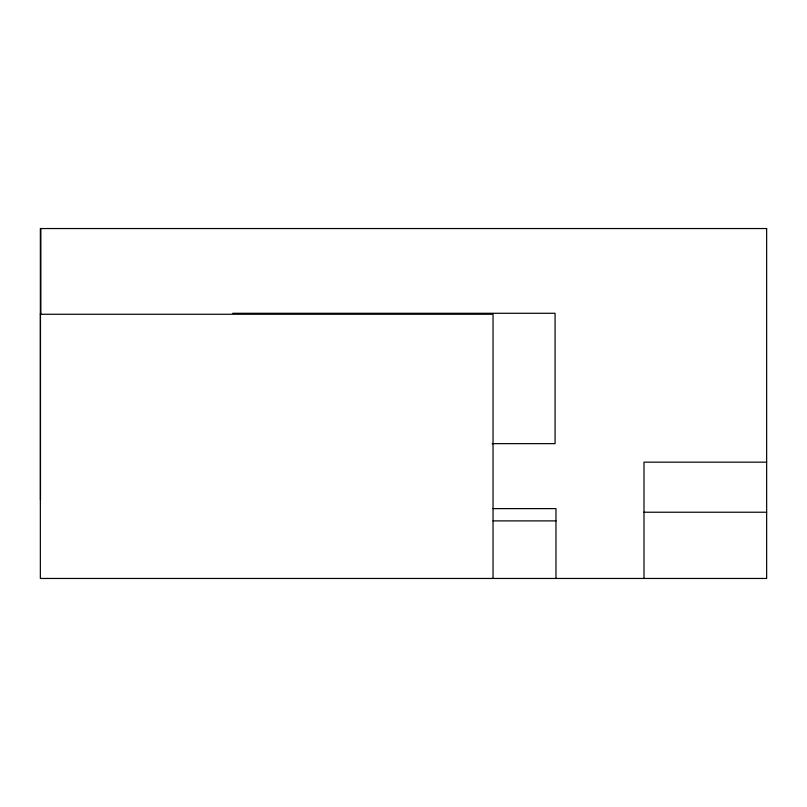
<?xml version="1.0" encoding="UTF-8"?>
<svg xmlns="http://www.w3.org/2000/svg" width="807" height="807" viewBox="0 0 807 807"><rect width="100%" height="100%" fill="white"/><g stroke="black" fill="none" stroke-linecap="round" stroke-linejoin="round"><path stroke-width="1.21" d="M232.759 313.277L555.075 313.277L555.075 443.648L492.119 443.648M40.35 314.266L493.037 314.266L493.037 578.458M766.65 462.169L643.996 462.169L643.996 578.458M493.057 508.622L555.973 508.622L555.973 578.458M643.996 512.223L766.65 512.223M493.057 520.888L555.973 520.888M40.854 228.542L40.854 314.135M40.481 313.277L40.481 500.068M766.65 228.542L40.35 228.542L40.35 578.458L766.65 578.458L766.65 228.542"/></g></svg>
